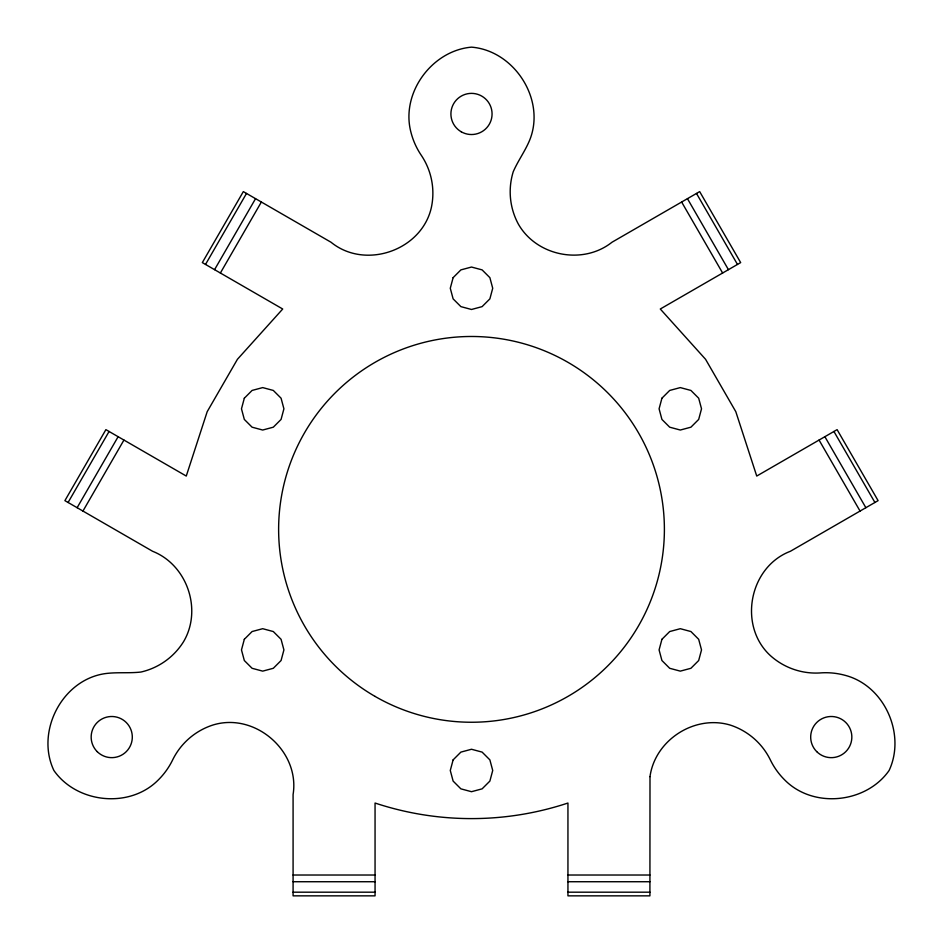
<?xml version="1.0" encoding="UTF-8"?>
<svg xmlns="http://www.w3.org/2000/svg" width="943" height="943" viewBox="0 0 943 943"><rect width="100%" height="100%" fill="white"/><g stroke="black" fill="none" stroke-linecap="round" stroke-linejoin="round"><path stroke-width="1.41" d="M68.085 502.478L109.07 431.481M205.515 264.441L246.5 193.445M77.137 507.699L118.123 436.703M214.568 269.663L255.553 198.667M82.949 511.059L123.934 440.063M220.379 273.01L261.364 202.026M293.084 875.021L375.055 875.021M567.945 875.021L649.916 875.021M293.084 881.729L375.055 881.729M567.945 881.729L649.916 881.729M293.084 892.184L375.055 892.184M567.945 892.184L649.916 892.184M696.5 193.445L737.485 264.441M833.93 431.481L874.915 502.478M687.447 198.667L728.432 269.663M824.877 436.703L865.863 507.699M681.636 202.026L722.621 273.01M819.066 440.063L860.051 511.059M649.998 776.619L649.916 895.85L567.945 895.85L567.945 803.035A306.534 306.534 0 0 1 375.055 803.035L375.055 895.85L293.084 895.85L293.084 794.584C300.157 751.005 254.693 711.765 212.611 725.12C195.307 730.79 181.032 743.108 172.899 759.398C169.174 767.201 164.106 774.274 157.929 780.309C129.297 808.905 76.713 803.165 53.892 770.478C35.351 731.485 62.309 679.231 105.793 673.538C117.451 672.076 129.226 673.373 140.931 672.041C158.683 667.998 174.031 657.035 183.626 641.57C202.474 609.591 187.127 564.904 152.601 551.278L64.902 500.639L105.899 429.643L186.266 476.05L207.189 411.69L237.424 359.307L282.711 309.009L202.332 262.602L243.329 191.606L331.028 242.245C365.236 270.158 421.945 250.402 431.411 207.283C435.159 189.472 431.623 170.942 421.592 155.76C416.688 148.629 413.093 140.696 410.959 132.326C400.516 93.239 431.776 50.568 471.5 47.15C514.536 50.592 546.303 100.064 529.495 140.566C524.933 151.399 517.919 160.947 513.228 171.744C507.853 189.142 509.668 207.92 518.273 223.951C536.532 256.272 582.904 265.325 611.972 242.245L699.671 191.606L740.668 262.602L660.289 309.009L705.576 359.307L735.811 411.69L756.734 476.05L837.101 429.643L878.098 500.639L790.399 551.278C749.119 566.943 737.862 625.928 770.478 655.691C784.034 667.844 801.845 674.045 820.009 672.948C828.626 672.265 837.29 673.125 845.612 675.459C884.687 685.95 906.011 734.361 889.108 770.478C866.287 803.165 813.703 808.905 785.071 780.309C778.894 774.274 773.826 767.201 770.101 759.398C761.968 743.108 747.693 730.79 730.389 725.12C694.873 714.37 655.079 739.854 649.998 776.619M244.32 398.205L241.479 408.814L244.32 419.423L252.087 427.191L262.696 430.032L273.305 427.191L281.073 419.423L283.914 408.814L281.073 398.205L273.305 390.437L262.696 387.597L252.087 390.437L244.32 398.205M244.32 639.307L241.479 649.916L244.32 660.524L252.087 668.292L262.696 671.133L273.305 668.292L281.073 660.524L283.914 649.916L281.073 639.307L273.305 631.551L262.696 628.698L252.087 631.539L244.32 639.307M453.123 277.655L450.282 288.263L453.123 298.872L460.891 306.628L471.5 309.481L482.109 306.628L489.877 298.872L492.717 288.263L489.877 277.655L482.109 269.887L471.5 267.046L460.891 269.887L453.123 277.655M453.123 759.869L450.282 770.478L453.123 781.087L460.891 788.855L471.5 791.696L482.109 788.855L489.877 781.087L492.717 770.478L489.877 759.869L482.109 752.101L471.5 749.261L460.891 752.101L453.123 759.869M661.927 398.205L659.086 408.814L661.927 419.423L669.695 427.191L680.304 430.032L690.913 427.191L698.68 419.423L701.521 408.814L698.68 398.205L690.913 390.437L680.304 387.597L669.695 390.437L661.927 398.205M661.927 639.307L659.086 649.916L661.927 660.524L669.695 668.292L680.304 671.133L690.913 668.292L698.68 660.524L701.521 649.916L698.68 639.307L690.913 631.539L680.304 628.698L669.695 631.551L661.927 639.307M375.055 696.405A192.891 192.891 0 0 0 664.391 529.365A192.891 192.891 0 0 0 375.055 362.324A192.891 192.891 0 0 0 375.055 696.405M97.188 751.618A20.569 20.569 0 0 0 131.607 742.4A20.569 20.569 0 0 0 106.418 717.199A20.569 20.569 0 0 0 97.188 751.618M816.709 751.618A20.569 20.569 0 0 0 851.14 742.4A20.569 20.569 0 0 0 825.938 717.199A20.569 20.569 0 0 0 816.709 751.618M461.21 131.772A20.569 20.569 0 0 0 492.069 113.95A20.569 20.569 0 0 0 461.21 96.127A20.569 20.569 0 0 0 461.21 131.772"/></g></svg>
